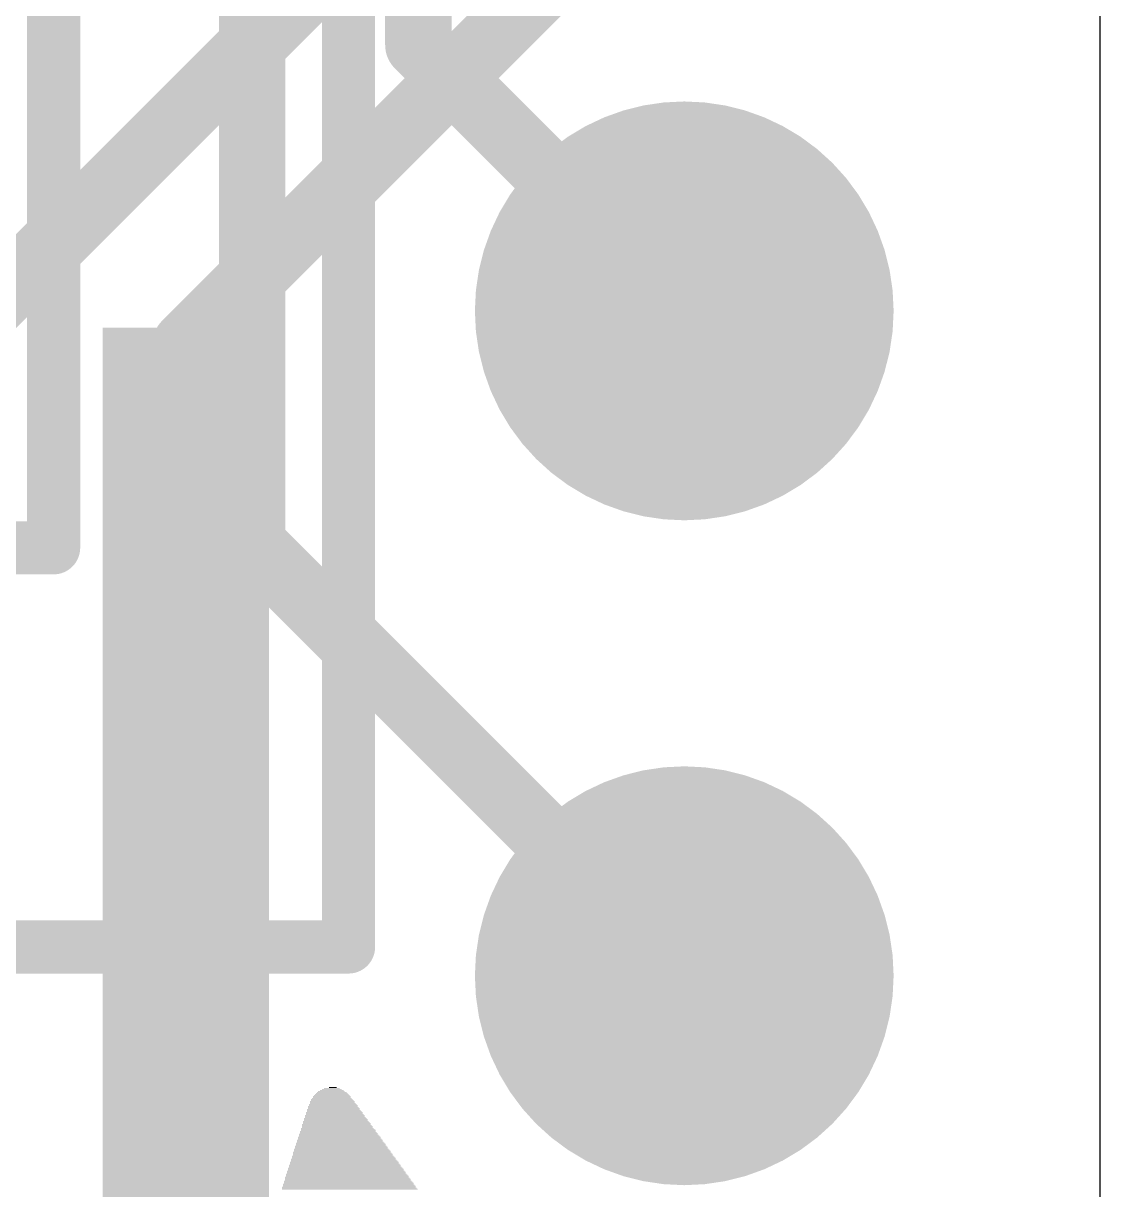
# Model space of a CAD drawing. Extents: x -5.4 to 5.4, y -7 to 7.
# Drawn here: x 1.284 to 5.397, y -4.627 to -0.171 of the extents above; entities that cross this region are included whole.
import ezdxf

# ---------------------------------------------------------------- set-up
doc = ezdxf.new("R2010")
doc.units = 0
for name, color, linetype in [('1', 12, 'CONTINUOUS'), ('16', 132, 'CONTINUOUS'), ('17', 110, 'CONTINUOUS'), ('20', 53, 'CONTINUOUS'), ('21', 40, 'CONTINUOUS'), ('22', 6, 'CONTINUOUS')]:
    doc.layers.add(name, color=color, linetype=linetype)

# ---------------------------------------------------------------- blocks, each defined once
blk = doc.blocks.new('ROUNDP')
at = {"const_width": 0.5}
blk.add_lwpolyline([(0, -0.25, 1), (0, 0.25, 1), (0, -0.25)], format="xyb", dxfattribs=at)
blk = doc.blocks.new('RECT')
blk.add_solid([(-0.5, -0.5), (0.5, -0.5), (-0.5, 0.5), (0.5, 0.5)])

msp = doc.modelspace()

# ---------------------------------------------------------------- linework, layer by layer
at = {"layer": '1', "const_width": 0.254}
for points in [[(0.508, -1.905), (3.683, 1.27)], [(1.905, -1.397), (3.302, 0)], [(1.905, -3.556), (1.905, -1.397)]]:
    msp.add_lwpolyline(points, dxfattribs=at)
at = {"layer": '1', "const_width": 0.127}
for points in [[(1.9685, -1.397, 1), (1.8415, -1.397)], [(1.8601, -1.3521, 1), (1.9499, -1.4419)], [(1.8415, -3.556, 1), (1.9685, -3.556)]]:
    msp.add_lwpolyline(points, format="xyb", dxfattribs=at)
at = {"layer": '16', "const_width": 0.254}
for points in [[(2.794, 0.762), (2.794, -0.254)], [(2.159, 0.635), (2.159, -2.159)], [(2.794, -0.254), (3.81, -1.27)], [(2.159, -2.159), (3.81, -3.81)]]:
    msp.add_lwpolyline(points, dxfattribs=at)
at = {"layer": '16', "const_width": 0.127}
for points in [[(2.8389, -0.2091, 1), (2.7491, -0.2989)], [(2.7305, -0.254, 1), (2.8575, -0.254)], [(3.7651, -1.3149, 1), (3.8549, -1.2251)], [(2.2039, -2.1141, 1), (2.1141, -2.2039)], [(2.0955, -2.159, 1), (2.2225, -2.159)], [(3.7651, -3.8549, 1), (3.8549, -3.7651)]]:
    msp.add_lwpolyline(points, format="xyb", dxfattribs=at)
at = {"layer": '20'}
msp.add_line((5.3975, 5.715), (5.3975, -5.715), dxfattribs=at)
at = {"layer": '21', "const_width": 0.2032}
for points in [[(2.527, 3.15), (2.527, -3.7)], [(2.527, -3.7), (-2.527, -3.7)]]:
    msp.add_lwpolyline(points, dxfattribs=at)
at = {"layer": '21', "const_width": 0.1016}
for points in [[(2.527, -3.7508, 1), (2.527, -3.6492)], [(2.4762, -3.7, 1), (2.5778, -3.7)]]:
    msp.add_lwpolyline(points, format="xyb", dxfattribs=at)
at = {"layer": '22', "const_width": 0.2032}
for points in [[(1.4, 2.125), (1.4, -2.175)], [(1.4, -2.175), (-1.4, -2.175)]]:
    msp.add_lwpolyline(points, dxfattribs=at)
at = {"layer": '22', "const_width": 0.1016}
for points in [[(1.4, -2.2258, 1), (1.4, -2.1242)], [(1.3492, -2.175, 1), (1.4508, -2.175)]]:
    msp.add_lwpolyline(points, format="xyb", dxfattribs=at)

# ---------------------------------------------------------------- block references
at = {"layer": '1', "xscale": 4.445, "yscale": 0.635, "rotation": 90}
msp.add_blockref('RECT', (1.905, -3.556), dxfattribs=at)
at = {"layer": '17', "xscale": 1.6002, "yscale": 1.6002, "rotation": 90}
for p in [(3.81, -1.27), (3.81, -1.27), (3.81, -3.81), (3.81, -3.81)]:
    msp.add_blockref('ROUNDP', p, dxfattribs=at)
at = {"layer": '21', "xscale": 0.4902, "yscale": 1.5199}
msp.add_blockref('RECT', (1.905, -4.5601), dxfattribs=at)
at = {"layer": '22', "rotation": 180}
for p, xscale, yscale in [((2.4632, -4.2786), 0.1524, 0.0038), ((2.4632, -4.271), 0.1448, 0.0038), ((2.4632, -4.2748), 0.1448, 0.0038), ((2.4632, -4.2672), 0.1371, 0.0038), ((2.4632, -4.2634), 0.1295, 0.0038), ((2.4632, -4.2596), 0.1219, 0.0038), ((2.4632, -4.2558), 0.1143, 0.0038), ((2.4613, -4.252), 0.1029, 0.0038), ((2.4632, -4.2481), 0.0915, 0.0039), ((2.4632, -4.2443), 0.0762, 0.0038), ((2.4632, -4.2405), 0.0609, 0.0038), ((2.467, -4.2367), 0.0305, 0.0038), ((2.4689, -4.3205), 0.2019, 0.0038), ((2.467, -4.3091), 0.1905, 0.0038), ((2.4689, -4.3129), 0.1943, 0.0038), ((2.4708, -4.3167), 0.1981, 0.0038), ((2.467, -4.3015), 0.1829, 0.0038), ((2.4689, -4.3053), 0.1867, 0.0038), ((2.4651, -4.2901), 0.1715, 0.0038), ((2.4651, -4.2939), 0.1715, 0.0038), ((2.467, -4.2977), 0.1753, 0.0038), ((2.4632, -4.2824), 0.16, 0.0038), ((2.4651, -4.2862), 0.1638, 0.0039), ((2.4784, -4.3663), 0.2514, 0.0038), ((2.4765, -4.3548), 0.24, 0.0038), ((2.4784, -4.3586), 0.2438, 0.0038), ((2.4784, -4.3624), 0.2438, 0.0039), ((2.4746, -4.3434), 0.2286, 0.0038), ((2.4746, -4.3472), 0.2286, 0.0038), ((2.4765, -4.351), 0.2324, 0.0038), ((2.4727, -4.332), 0.2172, 0.0038), ((2.4727, -4.3358), 0.2172, 0.0038), ((2.4746, -4.3396), 0.221, 0.0038), ((2.4708, -4.3243), 0.2058, 0.0039), ((2.4727, -4.3282), 0.2096, 0.0038), ((2.486, -4.4044), 0.2896, 0.0038), ((2.4879, -4.4082), 0.2934, 0.0038), ((2.4898, -4.412), 0.2972, 0.0038), ((2.4842, -4.3929), 0.2781, 0.0038), ((2.4861, -4.3967), 0.2819, 0.0038), ((2.488, -4.4005), 0.2857, 0.0039), ((2.4804, -4.3777), 0.2629, 0.0038), ((2.4823, -4.3815), 0.2667, 0.0038), ((2.4842, -4.3853), 0.2705, 0.0038), ((2.4842, -4.3891), 0.2705, 0.0038), ((2.4803, -4.3701), 0.2552, 0.0038), ((2.4823, -4.3739), 0.2591, 0.0038), ((2.4956, -4.4501), 0.3391, 0.0038), ((2.4975, -4.4539), 0.3429, 0.0038), ((2.4937, -4.4386), 0.3277, 0.0039), ((2.4937, -4.4425), 0.3277, 0.0038), ((2.4956, -4.4463), 0.3315, 0.0038), ((2.4918, -4.4272), 0.3163, 0.0038), ((2.4918, -4.431), 0.3163, 0.0038), ((2.4937, -4.4348), 0.3201, 0.0038), ((2.4879, -4.4158), 0.301, 0.0038), ((2.4898, -4.4196), 0.3048, 0.0038), ((2.4917, -4.4234), 0.3086, 0.0038), ((2.5051, -4.4996), 0.3886, 0.0038), ((2.5013, -4.4844), 0.3734, 0.0038), ((2.5032, -4.4882), 0.3772, 0.0038), ((2.5051, -4.492), 0.381, 0.0038), ((2.5051, -4.4958), 0.381, 0.0038), ((2.4994, -4.4729), 0.3619, 0.0038), ((2.5013, -4.4768), 0.3657, 0.0039), ((2.5032, -4.4806), 0.3696, 0.0038), ((2.4975, -4.4615), 0.3505, 0.0038), ((2.4994, -4.4653), 0.3543, 0.0038), ((2.4994, -4.4691), 0.3543, 0.0038), ((2.4975, -4.4577), 0.3429, 0.0038), ((2.5146, -4.5453), 0.4382, 0.0038), ((2.5127, -4.5339), 0.4268, 0.0038), ((2.5127, -4.5377), 0.4268, 0.0038), ((2.5146, -4.5415), 0.4306, 0.0038), ((2.5108, -4.5225), 0.4153, 0.0038), ((2.5108, -4.5263), 0.4153, 0.0038), ((2.5127, -4.5301), 0.4191, 0.0038), ((2.507, -4.511), 0.4, 0.0038), ((2.5089, -4.5149), 0.4038, 0.0039), ((2.5108, -4.5187), 0.4076, 0.0038), ((2.507, -4.5034), 0.3924, 0.0038), ((2.5089, -4.5072), 0.3962, 0.0038), ((2.5203, -4.5796), 0.4724, 0.0038), ((2.5222, -4.5834), 0.4762, 0.0038), ((2.5242, -4.5872), 0.4801, 0.0038), ((2.5242, -4.5911), 0.4801, 0.0039), ((2.5184, -4.5682), 0.461, 0.0038), ((2.5203, -4.572), 0.4648, 0.0038), ((2.5222, -4.5758), 0.4686, 0.0038), ((2.5165, -4.5568), 0.4496, 0.0038), ((2.5184, -4.5606), 0.4534, 0.0038), ((2.5184, -4.5644), 0.4534, 0.0038), ((2.5165, -4.5491), 0.442, 0.0038), ((2.5165, -4.553), 0.442, 0.0039), ((2.528, -4.6177), 0.5105, 0.0038), ((2.5299, -4.6215), 0.5143, 0.0038), ((2.5318, -4.6253), 0.5181, 0.0038), ((2.5261, -4.6063), 0.4991, 0.0038), ((2.528, -4.6101), 0.5029, 0.0038), ((2.5299, -4.6139), 0.5067, 0.0038), ((2.5242, -4.5949), 0.4877, 0.0038), ((2.5261, -4.5987), 0.4915, 0.0038), ((2.528, -4.6025), 0.4953, 0.0038)]:
    msp.add_blockref('RECT', p, dxfattribs=dict(at, xscale=xscale, yscale=yscale))

doc.saveas('drawing.dxf')
